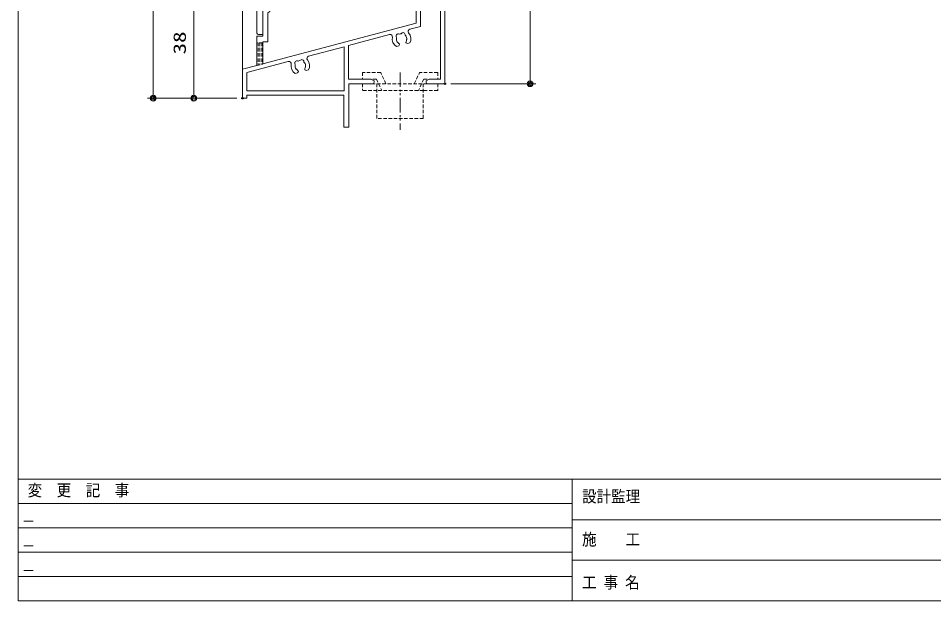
# Model space of a CAD drawing. Units: millimetres on the paper. Extents: x -395 to 395, y -281 to 281.
# Drawn here: x -395.3 to -78.8, y -281 to -79.5 of the extents above; entities that cross this region are included whole.
import ezdxf
from ezdxf.enums import TextEntityAlignment as Align

# ---------------------------------------------------------------- set-up
doc = ezdxf.new("R2010")
doc.units = ezdxf.units.MM
doc.header["$PDMODE"] = 32
doc.header["$PDSIZE"] = 0.5
doc.linetypes.add('DASHED1', pattern=[1.8, 1.2, -0.6])
doc.linetypes.add('DOUBLE_CHAIN1', pattern=[8.8, 5, -1, 0.6, -0.6, 0.6, -1])
for name, color, linetype, lineweight in [('0-0__0-6_TITLE_WAKU', 7, 'Continuous', 9), ('0-2_USERZ', 3, 'Continuous', 9), ('0-3_F-1', 7, 'Continuous', 9), ('0-7_0', 7, 'Continuous', 9), ('0-E_KATAZAI', 7, 'Continuous', 9)]:
    doc.layers.add(name, color=color, linetype=linetype, lineweight=lineweight)
doc.layers.add('0-8_DEFPOINTS', color=1, linetype='Continuous')
doc.layers.add('0-D_YKK_H1901', color=7, linetype='Continuous')
doc.styles.add('ＭＳ ゴシック', font='')
doc.styles.get('ＭＳ ゴシック').set_extended_font_data('MS Gothic')

# ---------------------------------------------------------------- blocks, each defined once
blk = doc.blocks.new('図枠')
at = {"layer": '0-0__0-6_TITLE_WAKU'}
for p, q in [((534.869, 42), (0, 42)), ((191.489, 42), (191.489, 0)), ((191.489, 33.6), (0, 33.6)), ((460.59, 28), (191.489, 28)), ((191.489, 25.2), (0, 25.2)), ((191.489, 16.8), (0, 16.8)), ((460.59, 14), (191.489, 14)), ((191.489, 8.4), (0, 8.4))]:
    blk.add_line(p, q, dxfattribs=at)
at = {"layer": '0-3_F-1'}
blk.add_lwpolyline([(790.6, 0), (0, 0), (0, 562), (790.6, 562)], close=True, dxfattribs=at)
at = {"layer": '0-0__0-6_TITLE_WAKU', "style": 'ＭＳ ゴシック', "width": 0.9}
for s, p in [('変\u3000更\u3000記\u3000事', (3.218, 34.94)), ('設計監理', (194.946, 32.809)), ('施\u3000\u3000工', (194.946, 17.948)), ('工', (194.946, 3.055)), ('事', (202.392, 3.055)), ('名', (209.839, 3.055))]:
    blk.add_text(s, height=4.091, dxfattribs=at).set_placement(p, align=Align.BOTTOM_LEFT)
blk = doc.blocks.new('K-12688')
at = {"layer": '0-7_0', "color": 4, "linetype": 'DASHED1'}
for p, q in [((-6.721, 3.9), (-13, 3.9)), ((-13, 3.9), (-13, 1.6)), ((-4.903, 0), (-6.721, 3.9)), ((4.903, 0), (6.721, 3.9)), ((13.003, 3.9), (6.721, 3.9)), ((13.003, 3.9), (13.003, 1.6)), ((-8.187, 1.6), (-13, 1.6)), ((13, 0), (-13, 0)), ((-13, 0), (-13, -2.3)), ((-8.187, 1.6), (-7.44, 0)), ((-8, 0), (-8, -12)), ((-7.44, 0), (-6.368, -2.3)), ((7.44, 0), (6.368, -2.3)), ((8.186, 1.6), (7.44, 0)), ((8, 0), (8, -12)), ((13.003, 1.6), (8.186, 1.6)), ((13, 0), (13, -2.3)), ((-8, -2.3), (-13, -2.3)), ((8, -2.3), (-8, -2.3)), ((13, -2.3), (8, -2.3)), ((8, -12), (-8, -12))]:
    blk.add_line(p, q, dxfattribs=at)
at = {"layer": '0-7_0', "color": 4, "linetype": 'DOUBLE_CHAIN1'}
blk.add_line((0, 3.9), (0, -15.96), dxfattribs=at)
blk = doc.blocks.new('TWAKU_D')
at = {"layer": '0-E_KATAZAI'}
for p, q in [((-2, 0), (-2, -1.5)), ((0, 0), (-2, 0)), ((0, -90.002), (0, 0)), ((-1.5, -2), (-2, -1.5)), ((-1.5, -2), (-1.5, -5)), ((-5.842, -8.919), (-5.789, -8.804)), ((-5.773, -9.313), (-5.842, -8.919)), ((-2.227, -9.313), (-2.297, -9.706)), ((-6.3, -11.1), (-5.55, -11.1)), ((-2.85, -10.7), (-2.45, -11.1)), ((-2.45, -11.1), (-2.085, -11.1)), ((-2.297, -9.706), (-2.386, -9.796)), ((-1.5, -11.227), (-1.5, -30)), ((-1.5, -30), (-7.5, -30)), ((-7.5, -30), (-7.5, -32)), ((-5.5, -31.5), (-6, -32)), ((-5.5, -31.5), (-1.5, -31.5)), ((-1.5, -31.5), (-1.5, -58.5)), ((-7.5, -32), (-6, -32)), ((-10, -63), (-10, -69)), ((-1.5, -64.5), (-8.5, -64.5)), ((-8.5, -64.5), (-8.5, -70.157)), ((-1.5, -88.372), (-1.5, -64.5)), ((-10, -69), (-63, -83.133)), ((-8.5, -70.157), (-12.134, -71.126)), ((-19.153, -72.997), (-33.3, -76.77)), ((-34.8, -77.17), (-47.134, -80.459)), ((-34.8, -77.17), (-34.8, -92.5)), ((-33.3, -88.372), (-33.3, -76.77)), ((-65, -83.667), (-70, -85)), ((-70, -85), (-70, -95)), ((-54.153, -82.331), (-68.484, -86.152)), ((-68.5, -86.165), (-68.5, -92.5)), ((-33.2, -90.002), (-25, -90.002)), ((-6, -90.002), (0, -90.002)), ((-68.5, -92.5), (-34.8, -92.5))]:
    blk.add_line(p, q, dxfattribs=at)
for points in [[(-1.5, -5), (-8, -5), (-8, -15), (-6.8, -15), (-6.8, -11.6)], [(-5.55, -11.1), (-5.15, -10.7), (-5.15, -10.561), (-5.268, -10.277)], [(-2.732, -10.277), (-2.85, -10.561), (-2.85, -10.7)], [(-1.5, -58.5), (-7, -58.5), (-7, -60), (-1.5, -60), (-1.5, -63), (-10, -63)], [(-61.2, -75.5), (-61.2, -65.5), (-60.5, -65), (-60.5, -63.5), (-63, -63.5), (-63, -73.5)], [(-63, -73.5), (-65, -73.5), (-65, -83.722)], [(-63, -83.211), (-63, -75.5), (-61.2, -75.5)], [(-16.637, -75.234), (-16.468, -75.598), (-16.358, -75.662)], [(-12.118, -75.884), (-12.956, -76.107), (-13.447, -75.823), (-13.482, -75.689), (-13.441, -75.383)], [(-13.23, -74.828), (-13.167, -74.718), (-13.202, -74.318)], [(-15.899, -76.038), (-15.711, -76.283), (-15.675, -76.417), (-15.959, -76.908), (-16.797, -77.132)], [(-50.899, -85.372), (-50.711, -85.616), (-50.675, -85.751), (-50.959, -86.241), (-51.797, -86.465)], [(-51.637, -84.567), (-51.468, -84.931), (-51.358, -84.995)], [(-47.118, -85.217), (-47.956, -85.441), (-48.447, -85.156), (-48.482, -85.022), (-48.441, -84.716)], [(-48.23, -84.161), (-48.167, -84.051), (-48.202, -83.651)], [(-24.5, -89.502), (-24.5, -89.002), (-25.591, -88.372), (-33.3, -88.372)], [(-1.5, -88.372), (-5.409, -88.372), (-6.5, -89.002), (-6.5, -89.502)], [(-70, -95), (-68.5, -95), (-68.5, -94), (-35, -94), (-35, -105), (-33.2, -105), (-33.2, -90.002)]]:
    blk.add_lwpolyline(points, dxfattribs=at)
for centre, radius, start, end in [((-4, -9), 1.8, 149.14685, 173.7398), ((-4, -9), 1.8, 190, 225.20717), ((-4.86, -7.771), 0.75, 45.95278, 204.04722), ((-4, -9), 1.8, 79.14685, 100.85315), ((-3.14, -7.771), 0.75, 335.95278, 134.04722), ((-4, -9), 1.8, 350, 30.85315), ((-6.3, -11.6), 0.5, 90, 180), ((-4, -9), 1.8, 314.79283, 333.7398), ((-4.5, -9), 3.2, 318.9855, 320.48256), ((-1.8, -11.227), 0.3, 359.99998, 140.48256), ((-16.151, -73.505), 0.752, 60.88419, 218.97862), ((-15, -74.473), 1.805, 94.07826, 115.78456), ((-14.484, -73.06), 0.752, 350.88419, 148.97862), ((-11.927, -71.899), 0.8, 104.93141, 219.96007), ((-15, -74.473), 3.209, 333.91691, 39.96007), ((-18.947, -73.77), 0.8, 349.90274, 104.93141), ((-15, -74.473), 3.209, 169.90274, 235.94591), ((-15, -74.473), 1.805, 164.07826, 204.93141), ((-15, -74.473), 1.805, 221.19161, 240.13857), ((-15, -74.473), 1.805, 4.93141, 45.78456), ((-15, -74.473), 1.805, 329.72424, 348.6712), ((-51.151, -82.838), 0.752, 60.88419, 218.97862), ((-50, -83.806), 1.805, 94.07826, 115.78456), ((-49.484, -82.394), 0.752, 350.88419, 148.97862), ((-46.927, -81.232), 0.8, 104.93141, 219.96007), ((-50, -83.806), 3.209, 333.91691, 39.96007), ((-53.947, -83.104), 0.8, 349.90274, 104.93141), ((-50, -83.806), 3.209, 169.90274, 235.94591), ((-50, -83.806), 1.805, 164.07826, 204.93141), ((-50, -83.806), 1.805, 221.19161, 240.13857), ((-50, -83.806), 1.805, 4.93141, 45.78456), ((-50, -83.806), 1.805, 329.72424, 348.6712), ((-25, -89.502), 0.5, 270, 0), ((-6, -89.502), 0.5, 180, 270)]:
    blk.add_arc(centre, radius, start, end, dxfattribs=at)
blk = doc.blocks.new('KAT_D')
at = {"layer": '0-E_KATAZAI'}
for p, q in [((0, 0.5), (0, -0.5)), ((61.7, 1), (0.5, 1)), ((7, -14.7), (7, -1.3)), ((7.3, -1), (60.5, -1)), ((60.5, -1), (60.5, -4.7)), ((60.8, -5), (66.7, -5)), ((67, -4.7), (67, -3.3)), ((5.5, -15), (6.7, -15))]:
    blk.add_line(p, q, dxfattribs=at)
for points in [[(66.7, -3), (62, -3), (62, -1), (62, 0.7)], [(0.5, -1), (5, -1), (5, -14.5)]]:
    blk.add_lwpolyline(points, dxfattribs=at)
for centre, radius, start, end in [((0.5, 0.5), 0.5, 90, 180), ((61.7, 0.7), 0.3, 0, 90), ((0.5, -0.5), 0.5, 180, 270), ((7.3, -1.3), 0.3, 90, 180), ((66.7, -3.3), 0.3, 0, 90), ((60.8, -4.7), 0.3, 180, 270), ((66.7, -4.7), 0.3, 270, 0), ((5.5, -14.5), 0.5, 180, 270), ((6.7, -14.7), 0.3, 270, 0)]:
    blk.add_arc(centre, radius, start, end, dxfattribs=at)
blk = doc.blocks.new('DOT1')
at = {"layer": '0-7_0'}
blk.add_line((0, 0), (-1, 0), dxfattribs=at)
for radius in [0.5, 0.325]:
    blk.add_circle((0, 0), radius, dxfattribs=at)

msp = doc.modelspace()

# ---------------------------------------------------------------- linework, layer by layer
at = {"layer": '0-2_USERZ'}
for p, q in [((-317.796, 163.152), (-317.796, -97.148)), ((-348.63, -14.148), (-348.63, -105.148)), ((-218.35, -14.148), (-218.35, -100.149)), ((-334.661, -105.148), (-334.661, -71.148)), ((-245.796, -102.149), (-216.35, -102.149)), ((-319.796, -107.148), (-350.63, -107.148)), ((-319.796, -107.148), (-336.661, -107.148))]:
    msp.add_line(p, q, dxfattribs=at)
at = {"layer": '0-2_USERZ', "linetype": 'DASHED1'}
for p, q in [((-312.417, -87.948), (-312.417, -95.773)), ((-311.782, -87.948), (-311.782, -95.611)), ((-311.147, -87.948), (-311.147, -95.448))]:
    msp.add_line(p, q, dxfattribs=at)
msp.add_lwpolyline([(-312.796, -87.948), (-312.796, -95.87), (-310.796, -95.358), (-310.796, -87.948)], close=True, dxfattribs=at)
msp.add_lwpolyline([(-312.796, -87.948), (-312.796, -95.87), (-310.796, -95.358), (-310.796, -87.948)], close=True, dxfattribs=at)
at = {"layer": '0-8_DEFPOINTS'}
for p in [(-247.796, -102.149), (-218.35, -102.149), (-348.63, -107.148), (-317.796, -107.148)]:
    msp.add_point(p, dxfattribs=at)

# ---------------------------------------------------------------- block references
at = {"layer": '0-2_USERZ'}
for name, p in [('図枠', (-395.319, -280.995)), ('TWAKU_D', (-247.796, -12.148)), ('KAT_D', (-317.796, -70.148))]:
    msp.add_blockref(name, p, dxfattribs=at)
at = {"layer": '0-2_USERZ', "xscale": 2, "yscale": 2, "rotation": 270}
for p in [(-218.35, -102.149), (-348.63, -107.148), (-334.661, -107.148)]:
    msp.add_blockref('DOT1', p, dxfattribs=at)
at = {"layer": '0-D_YKK_H1901'}
msp.add_blockref('K-12688', (-263.292, -102.149), dxfattribs=at)

# ---------------------------------------------------------------- texts
at = {"layer": '0-0__0-6_TITLE_WAKU', "color": 6, "style": 'ＭＳ ゴシック', "width": 1.5}
for p in [(-393.901, -254.123), (-393.901, -262.633), (-393.901, -271.144)]:
    msp.add_text('_', height=4.091, dxfattribs=at).set_placement(p, align=Align.BOTTOM_LEFT)
at = {"layer": '0-2_USERZ', "style": 'ＭＳ ゴシック', "width": 1.35}
msp.add_text('38', height=4.333, rotation=90, dxfattribs=at).set_placement((-336.078, -92.005), align=Align.BOTTOM_LEFT)

doc.saveas('drawing.dxf')
